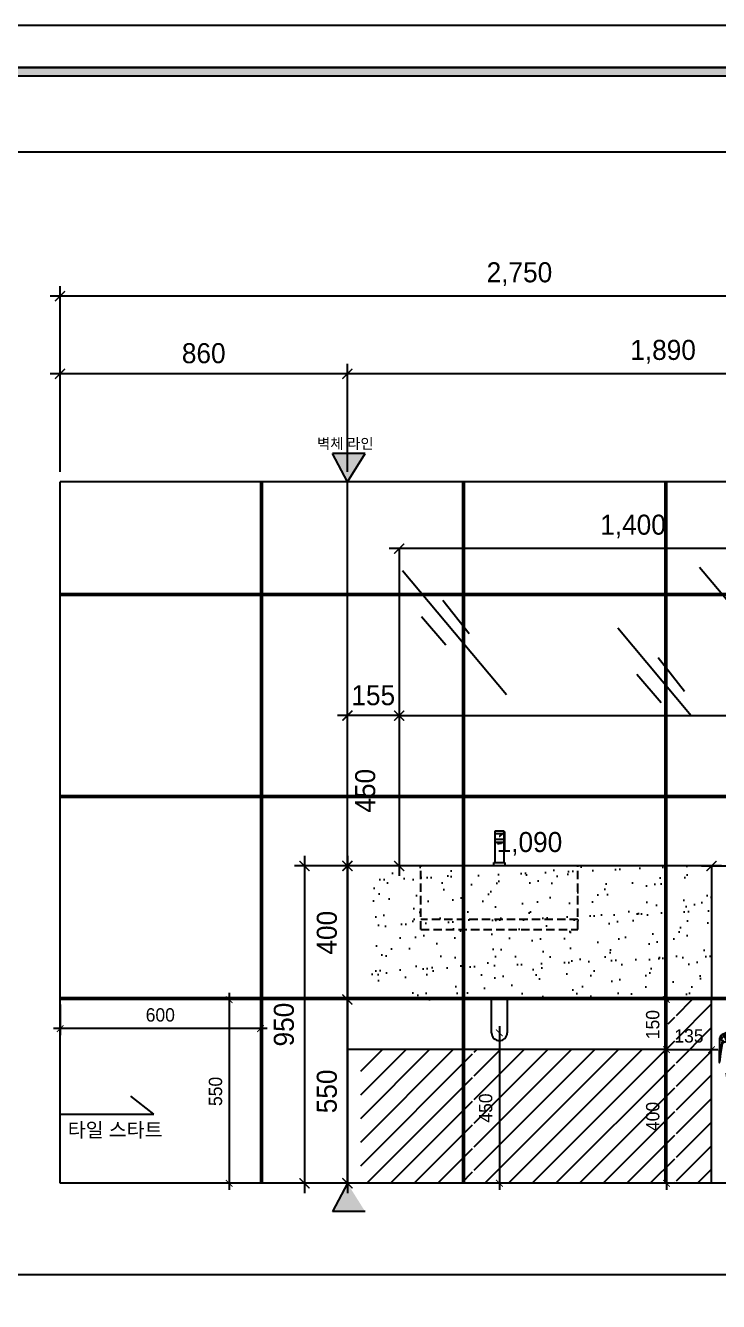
# Model space of a CAD drawing. Header units: millimetres. Extents: x 217202 to 745838, y -6815 to 171372.
# Drawn here: x 318213 to 320288, y 9829 to 13648 of the extents above; entities that cross this region are included whole.
import ezdxf
from ezdxf.enums import TextEntityAlignment as Align

# ---------------------------------------------------------------- set-up
doc = ezdxf.new("R2010")
doc.units = ezdxf.units.MM
doc.header["$PDMODE"] = 3
doc.linetypes.add('DASHED', pattern=[0.75, 0.5, -0.25])
doc.layers.get('DEFPOINTS').update_dxf_attribs({"color": 248})
for name, color, linetype in [('03-WAL NEW', 3, 'Continuous'), ('06-FUR', 6, 'Continuous'), ('C-WALL1', 2, 'Continuous'), ('CO-BATH', 6, 'Continuous'), ('FORM(YOURNAME)-1', 1, 'Continuous'), ('FORM(YOURNAME)-11', 1, 'Continuous'), ('TOILET-1', 6, 'Continuous')]:
    doc.layers.add(name, color=color, linetype=linetype)
doc.styles.add('HY 울릉도 L', font='')
doc.styles.add('YOURNAME', font='HY울릉도M.TTF')
doc.styles.add('코레일둥고', font='Korail_Round_Gothic_Medium.ttf')
doc.styles.get('HY 울릉도 L').set_extended_font_data('HY울릉도L')
doc.dimstyles.new('30', dxfattribs={"dimscale": 30, "dimtxt": 2, "dimasz": 1, "dimexe": 1, "dimexo": 1, "dimgap": 1, "dimtad": 1, "dimdec": 0, "dimrnd": 0.05, "dimdsep": 46, "dimlunit": 6, "dimtxsty": 'HY 울릉도 L', "dimblk": 'ARCHTICK', "dimcen": 2.5, "dimdle": 1, "dimclrd": 133, "dimclre": 133, "dimclrt": 30, "dimadec": 0, "dimazin": 0, "dimtfac": 1, "dimtdec": 0, "dimtix": 1, "dimtmove": 2, "dimatfit": 3, "dimldrblk": 'ARCHTICK', "dimfxl": 1, "dimlwd": -1, "dimlwe": -1, "dimarcsym": 0})

# ---------------------------------------------------------------- blocks, each defined once
blk = doc.blocks.new('FORM-ELEVATION')
at = {"layer": 'FORM(YOURNAME)-11'}
h = blk.add_hatch(color=256, dxfattribs=at)
h.dxf.hatch_style = 1
h.paths.add_polyline_path([(-10309, 35708), (71691, 35708), (71691, 35508), (-10309, 35508)])
h.paths.add_polyline_path([(-10309, -21492), (71691, -21492), (71691, -21692), (-10309, -21692)])
at = {"layer": 'DEFPOINTS', "color": 158}
for points in [[(-10309, -21692), (71691, -21692), (71691, 35708), (-10309, 35708)], [(-8309, 33708), (61071, 33708), (61071, -19692), (-8309, -19692)]]:
    blk.add_lwpolyline(points, close=True, dxfattribs=at)
at = {"layer": 'FORM(YOURNAME)-11', "color": 250}
blk.add_lwpolyline([(-11309, -22692), (72691, -22692), (72691, 36708), (-11309, 36708)], close=True, dxfattribs=at)
at = {"layer": 'FORM(YOURNAME)-11'}
blk.add_lwpolyline([(-10309, 35708), (71691, 35708), (71691, 35508), (-10309, 35508)], close=True, dxfattribs=at)
at = {"layer": 'FORM(YOURNAME)-11', "color": 3, "style": 'YOURNAME'}
for tag, height, p in [('1', 450, (71041, -1219)), ('2', 450, (71041, -1863)), ('3', 450, (71041, -3150)), ('4', 450, (71041, -5081)), ('5', 515, (71041, -7398)), ('6', 515, (71041, -9650)), ('7', 515, (71041, -11903)), ('8', 515, (71041, -14155)), ('9', 515, (71041, -16408)), ('10', 515, (66791, -18596)), ('11', 515, (71041, -18660)), ('12', 515, (66791, -20848)), ('13', 515, (71041, -20848))]:
    blk.add_attdef(tag, text='', height=height, dxfattribs=at).set_placement(p, align=Align.MIDDLE_RIGHT)
blk = doc.blocks.new('_ArchTick')
at = {"color": 0, "linetype": 'ByBlock', "const_width": 0.15}
blk.add_lwpolyline([(-0.5, -0.5), (0.5, 0.5)], dxfattribs=at)
blk = doc.blocks.new('*D1136')
at = {"layer": '06-FUR', "color": 133, "transparency": 16777216}
for p, q in [((319206.7, 12605.6), (318286.7, 12605.6)), ((318316.7, 12312.4), (318316.7, 12635.6)), ((319176.7, 12312.4), (319176.7, 12635.6))]:
    blk.add_line(p, q, dxfattribs=at)
at = {"layer": 'DEFPOINTS', "color": 0, "transparency": 16777216}
for p in [(318316.7, 12605.6), (318316.7, 12282.4), (319176.7, 12282.4)]:
    blk.add_point(p, dxfattribs=at)
at = {"layer": '06-FUR', "color": 133, "transparency": 16777216, "xscale": 30, "yscale": 30, "zscale": 30, "rotation": 180}
blk.add_blockref('_ArchTick', (318316.7, 12605.6), dxfattribs=at)
at = {"layer": '06-FUR', "color": 133, "transparency": 16777216, "xscale": 30, "yscale": 30, "zscale": 30}
blk.add_blockref('_ArchTick', (319176.7, 12605.6), dxfattribs=at)
at = {"layer": '06-FUR', "color": 30, "transparency": 16777216, "insert": (318746.7, 12666.9), "char_height": 60, "attachment_point": 5, "style": 'HY 울릉도 L'}
blk.add_mtext('860', dxfattribs=at)
blk = doc.blocks.new('*D1137')
at = {"layer": '06-FUR', "color": 133, "transparency": 16777216}
for p, q in [((321096.7, 12605.6), (319146.7, 12605.6)), ((319176.7, 12312.4), (319176.7, 12635.6)), ((321066.7, 12312.4), (321066.7, 12635.6))]:
    blk.add_line(p, q, dxfattribs=at)
at = {"layer": 'DEFPOINTS', "color": 0, "transparency": 16777216}
for p in [(319176.7, 12605.6), (319176.7, 12282.4), (321066.7, 12282.4)]:
    blk.add_point(p, dxfattribs=at)
at = {"layer": '06-FUR', "color": 133, "transparency": 16777216, "xscale": 30, "yscale": 30, "zscale": 30, "rotation": 180}
blk.add_blockref('_ArchTick', (319176.7, 12605.6), dxfattribs=at)
at = {"layer": '06-FUR', "color": 133, "transparency": 16777216, "xscale": 30, "yscale": 30, "zscale": 30}
blk.add_blockref('_ArchTick', (321066.7, 12605.6), dxfattribs=at)
at = {"layer": '06-FUR', "color": 30, "transparency": 16777216, "insert": (320121.7, 12671.6), "char_height": 60, "attachment_point": 5, "style": 'HY 울릉도 L'}
blk.add_mtext('1,890', dxfattribs=at)
blk = doc.blocks.new('*D1138')
at = {"layer": '06-FUR', "color": 133, "transparency": 16777216}
for p, q in [((321096.7, 12838), (318286.7, 12838)), ((318316.7, 12312.4), (318316.7, 12868)), ((321066.7, 12312.4), (321066.7, 12868))]:
    blk.add_line(p, q, dxfattribs=at)
at = {"layer": 'DEFPOINTS', "color": 0, "transparency": 16777216}
for p in [(318316.7, 12838), (318316.7, 12282.4), (321066.7, 12282.4)]:
    blk.add_point(p, dxfattribs=at)
at = {"layer": '06-FUR', "color": 133, "transparency": 16777216, "xscale": 30, "yscale": 30, "zscale": 30, "rotation": 180}
blk.add_blockref('_ArchTick', (318316.7, 12838), dxfattribs=at)
at = {"layer": '06-FUR', "color": 133, "transparency": 16777216, "xscale": 30, "yscale": 30, "zscale": 30}
blk.add_blockref('_ArchTick', (321066.7, 12838), dxfattribs=at)
at = {"layer": '06-FUR', "color": 30, "transparency": 16777216, "insert": (319691.7, 12903.9), "char_height": 60, "attachment_point": 5, "style": 'HY 울릉도 L'}
blk.add_mtext('2,750', dxfattribs=at)
blk = doc.blocks.new('*D1139')
at = {"layer": '06-FUR', "color": 133, "transparency": 16777216}
for p, q in [((319176.7, 11162.4), (319176.7, 10702.4)), ((319206.7, 11132.4), (319206.7, 11132.4)), ((319206.7, 10732.4), (319206.7, 10732.4))]:
    blk.add_line(p, q, dxfattribs=at)
at = {"layer": 'DEFPOINTS', "color": 0, "transparency": 16777216}
for p in [(319176.7, 11132.4), (319176.7, 10732.4), (319176.7, 10732.4)]:
    blk.add_point(p, dxfattribs=at)
at = {"layer": '06-FUR', "color": 133, "transparency": 16777216, "xscale": 30, "yscale": 30, "zscale": 30}
for p, rotation in [((319176.7, 11132.4), 90), ((319176.7, 10732.4), 270)]:
    blk.add_blockref('_ArchTick', p, dxfattribs=dict(at, rotation=rotation))
at = {"layer": '06-FUR', "color": 30, "transparency": 16777216, "insert": (319115.5, 10932.4), "char_height": 60, "attachment_point": 5, "rotation": 90, "style": 'HY 울릉도 L'}
blk.add_mtext('400', dxfattribs=at)
blk = doc.blocks.new('*D1112')
at = {"layer": '06-FUR', "color": 133, "transparency": 16777216}
blk.add_line((320296.7, 11132.4), (319146.7, 11132.4), dxfattribs=at)
at = {"layer": 'DEFPOINTS', "color": 0, "transparency": 16777216}
for p in [(319176.7, 11132.4), (319176.7, 11132.4), (320266.7, 11132.4)]:
    blk.add_point(p, dxfattribs=at)
at = {"layer": '06-FUR', "color": 133, "transparency": 16777216, "xscale": 30, "yscale": 30, "zscale": 30, "rotation": 180}
blk.add_blockref('_ArchTick', (319176.7, 11132.4), dxfattribs=at)
at = {"layer": '06-FUR', "color": 133, "transparency": 16777216, "xscale": 30, "yscale": 30, "zscale": 30}
blk.add_blockref('_ArchTick', (320266.7, 11132.4), dxfattribs=at)
at = {"layer": '06-FUR', "color": 30, "transparency": 16777216, "insert": (319721.7, 11198.4), "char_height": 60, "attachment_point": 5, "style": 'HY 울릉도 L'}
blk.add_mtext('1,090', dxfattribs=at)
blk = doc.blocks.new('*D1113')
at = {"layer": '06-FUR', "color": 133, "transparency": 16777216}
for p, q in [((319048.2, 11162.4), (319048.2, 10152.4)), ((319146.7, 11132.4), (319018.2, 11132.4)), ((319169.2, 10182.4), (319018.2, 10182.4))]:
    blk.add_line(p, q, dxfattribs=at)
at = {"layer": 'DEFPOINTS', "color": 0, "transparency": 16777216}
for p in [(319176.7, 11132.4), (319048.2, 10182.4), (319199.2, 10182.4)]:
    blk.add_point(p, dxfattribs=at)
at = {"layer": '06-FUR', "color": 133, "transparency": 16777216, "xscale": 30, "yscale": 30, "zscale": 30}
for p, rotation in [((319048.2, 11132.4), 90), ((319048.2, 10182.4), 270)]:
    blk.add_blockref('_ArchTick', p, dxfattribs=dict(at, rotation=rotation))
at = {"layer": '06-FUR', "color": 30, "transparency": 16777216, "insert": (318986.9, 10657.4), "char_height": 60, "attachment_point": 5, "rotation": 90, "style": 'HY 울릉도 L'}
blk.add_mtext('950', dxfattribs=at)
blk = doc.blocks.new('*D1141')
at = {"layer": '06-FUR', "color": 133, "transparency": 16777216}
for p, q in [((319176.7, 10762.4), (319176.7, 10152.4)), ((319206.7, 10732.4), (319206.7, 10732.4)), ((319206.7, 10182.4), (319206.7, 10182.4))]:
    blk.add_line(p, q, dxfattribs=at)
at = {"layer": 'DEFPOINTS', "color": 0, "transparency": 16777216}
for p in [(319176.7, 10732.4), (319176.7, 10182.4), (319176.7, 10182.4)]:
    blk.add_point(p, dxfattribs=at)
at = {"layer": '06-FUR', "color": 133, "transparency": 16777216, "xscale": 30, "yscale": 30, "zscale": 30}
for p, rotation in [((319176.7, 10732.4), 90), ((319176.7, 10182.4), 270)]:
    blk.add_blockref('_ArchTick', p, dxfattribs=dict(at, rotation=rotation))
at = {"layer": '06-FUR', "color": 30, "transparency": 16777216, "insert": (319115.4, 10457.4), "char_height": 60, "attachment_point": 5, "rotation": 90, "style": 'HY 울릉도 L'}
blk.add_mtext('550', dxfattribs=at)
blk = doc.blocks.new('*D1142')
at = {"layer": '06-FUR', "color": 133, "transparency": 16777216}
for p, q in [((319331.7, 11612.4), (319331.7, 11102.4)), ((319361.7, 11582.4), (319361.7, 11582.4)), ((319331.7, 11132.4), (319301.7, 11132.4))]:
    blk.add_line(p, q, dxfattribs=at)
at = {"layer": 'DEFPOINTS', "color": 0, "transparency": 16777216}
for p in [(319331.7, 11582.4), (319331.7, 11132.4), (319361.7, 11132.4)]:
    blk.add_point(p, dxfattribs=at)
at = {"layer": '06-FUR', "color": 133, "transparency": 16777216, "xscale": 30, "yscale": 30, "zscale": 30}
for p, rotation in [((319331.7, 11582.4), 90), ((319331.7, 11132.4), 270)]:
    blk.add_blockref('_ArchTick', p, dxfattribs=dict(at, rotation=rotation))
at = {"layer": '06-FUR', "color": 30, "transparency": 16777216, "insert": (319230.4, 11357.4), "char_height": 60, "attachment_point": 5, "rotation": 90, "style": 'HY 울릉도 L'}
blk.add_mtext('450', dxfattribs=at)
blk = doc.blocks.new('*D1115')
at = {"layer": '06-FUR', "color": 133, "transparency": 16777216}
for p, q in [((319176.7, 11582.4), (319146.7, 11582.4)), ((319331.7, 11582.4), (319176.7, 11582.4)), ((319331.7, 11582.4), (319361.7, 11582.4))]:
    blk.add_line(p, q, dxfattribs=at)
at = {"layer": 'DEFPOINTS', "color": 0, "transparency": 16777216}
for p in [(319176.7, 11582.4), (319176.7, 11582.4), (319331.7, 11582.4)]:
    blk.add_point(p, dxfattribs=at)
at = {"layer": '06-FUR', "color": 133, "transparency": 16777216, "xscale": 30, "yscale": 30, "zscale": 30}
blk.add_blockref('_ArchTick', (319176.7, 11582.4), dxfattribs=at)
at = {"layer": '06-FUR', "color": 133, "transparency": 16777216, "xscale": 30, "yscale": 30, "zscale": 30, "rotation": 180}
blk.add_blockref('_ArchTick', (319331.7, 11582.4), dxfattribs=at)
at = {"layer": '06-FUR', "color": 30, "transparency": 16777216, "insert": (319254.2, 11643.1), "char_height": 60, "attachment_point": 5, "style": 'HY 울릉도 L'}
blk.add_mtext('155', dxfattribs=at)
blk = doc.blocks.new('*D1118')
at = {"layer": 'DEFPOINTS', "color": 0, "transparency": 16777216}
for p in [(318822.8, 10732.4), (318822.8, 10182.4), (318822.8, 10182.4)]:
    blk.add_point(p, dxfattribs=at)
at = {"layer": 'TOILET-1', "color": 133, "transparency": 16777216}
blk.add_line((318822.8, 10752.4), (318822.8, 10162.4), dxfattribs=at)
at = {"layer": 'TOILET-1', "color": 30, "true_color": 0xeb7024, "transparency": 16777216}
for p, q in [((318842.8, 10732.4), (318842.8, 10732.4)), ((318842.8, 10182.4), (318842.8, 10182.4))]:
    blk.add_line(p, q, dxfattribs=at)
at = {"layer": 'TOILET-1', "color": 133, "transparency": 16777216, "xscale": 20, "yscale": 20, "zscale": 20}
for p, rotation in [((318822.8, 10732.4), 90), ((318822.8, 10182.4), 270)]:
    blk.add_blockref('_ArchTick', p, dxfattribs=dict(at, rotation=rotation))
at = {"layer": 'TOILET-1', "color": 30, "true_color": 0xeb7024, "transparency": 16777216, "insert": (318782, 10457.4), "char_height": 40, "attachment_point": 5, "rotation": 90, "style": 'HY 울릉도 L'}
blk.add_mtext('550', dxfattribs=at)
blk = doc.blocks.new('*D1144')
at = {"layer": '06-FUR', "color": 30, "true_color": 0xeb7024, "transparency": 16777216}
for p, q in [((318316.7, 10717.4), (318316.7, 10625.3)), ((318916.7, 10704.5), (318916.7, 10625.3))]:
    blk.add_line(p, q, dxfattribs=at)
at = {"layer": '06-FUR', "color": 133, "transparency": 16777216}
blk.add_line((318936.7, 10645.3), (318296.7, 10645.3), dxfattribs=at)
at = {"layer": 'DEFPOINTS', "color": 0, "transparency": 16777216}
for p in [(318316.7, 10737.4), (318916.7, 10724.5), (318316.7, 10645.3)]:
    blk.add_point(p, dxfattribs=at)
at = {"layer": '06-FUR', "color": 133, "transparency": 16777216, "xscale": 20, "yscale": 20, "zscale": 20, "rotation": 180}
blk.add_blockref('_ArchTick', (318316.7, 10645.3), dxfattribs=at)
at = {"layer": '06-FUR', "color": 133, "transparency": 16777216, "xscale": 20, "yscale": 20, "zscale": 20}
blk.add_blockref('_ArchTick', (318916.7, 10645.3), dxfattribs=at)
at = {"layer": '06-FUR', "color": 30, "true_color": 0xeb7024, "transparency": 16777216, "insert": (318616.7, 10686.2), "char_height": 40, "attachment_point": 5, "style": 'HY 울릉도 L'}
blk.add_mtext('600', dxfattribs=at)
blk = doc.blocks.new('A-010')
at = {"layer": 'CO-BATH'}
for p, q in [((-239.6, 182.8), (-240.4, 179.9)), ((-213.1, 172), (-240.4, 179.9)), ((-212.2, 174.9), (-239.6, 182.8)), ((-212, 175.9), (-239.3, 183.7)), ((-238.8, 182.5), (-238.5, 183.5)), ((-210.6, 180.7), (-237.9, 188.5)), ((-213.1, 175.1), (-212.8, 176.1)), ((-212.2, 174.9), (-213.1, 172)), ((-109.3, 121.4), (-213.1, 172)), ((-128.7, 190.7), (-28.5, 126.7)), ((8.6, 130.6), (-127.4, 194)), ((-260.6, 138.9), (-260.3, 143.4)), ((-226.4, 128.7), (-260.6, 138.9)), ((-224.6, 133.1), (-260.3, 143.4)), ((-224.6, 133.1), (-226.4, 128.7)), ((-126.8, 85.4), (-224.6, 133.1)), ((-124.2, 86.4), (-108.4, 118.7)), ((-123.3, 85.9), (-107.5, 118.3)), ((-38.2, 42.2), (-122.3, 83.2)), ((-33.3, 84.3), (-104.8, 119.2)), ((-25.4, 92.1), (-25.6, 87.7)), ((-25.2, 98.7), (-25, 105)), ((22.4, 95), (-22.4, 95)), ((-18.8, 96.8), (-20.5, 96.2)), ((-8.4, 97.4), (-15.4, 97.4)), ((-4.9, 96.8), (-3.3, 96.2)), ((0.2, 95.6), (21.1, 95.6)), ((25.2, 98.7), (25, 105)), ((25.4, 92.1), (27.5, 26.7)), ((-27.8, 15.7), (-28.3, 0)), ((-28.3, 0), (28.3, 0)), ((-24.5, 23.6), (-24.8, 18.6)), ((-24.8, 18.6), (24.8, 18.6)), ((-24.5, 23.6), (24.5, 23.6)), ((24.5, 23.6), (24.8, 18.6)), ((28.3, 0), (27.8, 15.7))]:
    blk.add_line(p, q, dxfattribs=at)
at = {"layer": 'CO-BATH', "color": 251}
for p, q in [((-215.6, 164.4), (-220.3, 145.6)), ((-112.8, 114.2), (-215.6, 164.4)), ((-110.6, 118.7), (-214.4, 169.3)), ((-109.7, 120.5), (-213.5, 171.1)), ((-21.4, 128), (-128.4, 191.4)), ((-126.4, 86.3), (-224.2, 134)), ((-125.5, 88.1), (-223.3, 135.8)), ((-123.3, 92.6), (-221.1, 140.3)), ((-116.3, 107), (-217.6, 156.4)), ((-123.4, 85.4), (-124.5, 85.9)), ((-37.8, 43.1), (-121.9, 84.1)), ((-36.9, 44.9), (-121, 85.9)), ((-34.7, 49.4), (-118.8, 90.4)), ((-40.3, 70), (-111.8, 104.8)), ((-36.8, 77.1), (-108.3, 112)), ((-107.1, 118.8), (-108.2, 119.3)), ((-34.6, 81.6), (-106.1, 116.5)), ((-33.8, 83.4), (-105.2, 118.3)), ((-27.4, 85), (-34.7, 85)), ((-34.7, 85), (-27.4, 85)), ((9.1, 93.5), (9.1, 23.6)), ((21.1, 91.5), (21.6, 26.6)), ((22.2, 98.9), (22, 104.9)), ((23.9, 90.6), (25.2, 26.4)), ((24.2, 98.7), (24, 105)), ((-28.7, 78.3), (-30.5, 42.9)), ((-25.8, 15), (-26.3, 0)), ((-24.3, 23.6), (-24.3, 18.6)), ((-23.8, 23.6), (-23.8, 18.6)), ((-22.8, 23.6), (-22.8, 18.6)), ((-20.8, 23.6), (-20.8, 18.6)), ((-17.7, 14.4), (-18.2, 0)), ((-17.8, 23.6), (-17.8, 18.6)), ((-13.8, 23.6), (-13.8, 18.6)), ((-8.8, 23.6), (-8.8, 18.6)), ((0.8, 23.6), (0.8, 18.6)), ((8.8, 23.6), (8.8, 18.6)), ((9.2, 18.6), (9.1, 0)), ((13.8, 23.6), (13.8, 18.6)), ((17.8, 23.6), (17.8, 18.6)), ((20.8, 23.6), (20.8, 18.6)), ((21.3, 14.1), (21.7, 0)), ((22.8, 23.6), (22.8, 18.6)), ((23.8, 23.6), (23.8, 18.6)), ((24.3, 23.6), (24.3, 18.6)), ((25.6, 15.1), (26.1, 0))]:
    blk.add_line(p, q, dxfattribs=at)
at = {"layer": 'CO-BATH'}
for centre, radius, start, end in [((-230.5, 153), 31.3, 159.88196, 197.71284), ((-236.3, 155.2), 25, 99.37982, 160.15404), ((-234.3, 184.9), 5.12, 134.64434, 193.13831), ((-215.6, 179.5), 5.12, 314.64434, 13.13831), ((-128.1, 192.4), 1.75, 65, 250.3264), ((-125.9, 87.2), 2, 244, 334), ((-121.5, 85), 2, 154, 244), ((-110.2, 119.6), 2, 334, 64), ((-105.7, 117.4), 2, 64, 154), ((-30.9, 89.3), 5.55, 243.72218, 343.02025), ((-35.4, 116), 12.7, 2.69349, 57.41153), ((-22.4, 92), 3, 90, 178.18311), ((-22.2, 98.6), 3, 178.18311, 258.38321), ((0, 105), 25, 154.38376, 180), ((-22.1, 116.3), 0.686, 154.93574, 299.76069), ((-23.9, 105.6), 10, 276.35514, 290.13188), ((-15.4, 87.4), 10, 90, 110.13188), ((-8.4, 87.4), 10, 69.86812, 90), ((0.2, 105.6), 10, 249.86812, 270), ((7.5, 128.3), 2.57, 352.31561, 63.76258), ((0, 105), 25, 0, 66.4195), ((22.2, 98.6), 3, 270, 1.81689), ((22.4, 92), 3, 1.81689, 90), ((-46.5, 25.1), 19, 3.99488, 64), ((-24.8, 15.6), 3, 90, 178.18311), ((-24.4, 26.8), 3.21, 182.62947, 268.43842), ((24.5, 26.6), 3, 270, 1.81689), ((24.8, 15.6), 3, 1.81689, 90)]:
    blk.add_arc(centre, radius, start, end, dxfattribs=at)
at = {"layer": 'CO-BATH', "color": 251}
for centre, radius, start, end in [((-233.3, 153.5), 27.4, 158.85053, 202.5299), ((-236, 155), 24.4, 95.51636, 159.94311), ((-233.3, 153.5), 25.5, 158.82659, 206.18495), ((-233.8, 153.5), 25, 93.32957, 158.29837), ((-207.2, 144.5), 40.4, 125.91753, 186.80027), ((-127.6, 192.7), 1.47, 102.36231, 239.31989), ((28.3, 103), 51, 165.13795, 188.17913), ((-18.5, 110.2), 6.42, 70.39341, 119.76069), ((-28.4, 117.1), 12.9, 355.51828, 57.31643), ((-15.4, 118.8), 2.8, 250.39341, 330.69881), ((5.6, 107), 21.4, 78.20975, 150.69881), ((-17.2, 101.2), 26.8, 347.96097, 64), ((0, 105), 22, 0, 95.62482), ((0, 105), 24, 0, 76.77029), ((2.5, 93.4), 6.61, 0.89175, 14.71022), ((16, 91.5), 5.1, 0.17587, 43.85297), ((17.1, 100.1), 5.19, 306.24312, 347.50486), ((20.7, 99.2), 3.58, 277.51433, 352.25514), ((19.3, 91.1), 4.63, 354.15226, 58.18926), ((-19.4, 14.3), 6.43, 138.3034, 173.58963), ((-7, 14.2), 10.7, 155.55402, 178.83936), ((17, 26.6), 4.63, 319.84508, 0.41225), ((12.3, 14.7), 9.03, 356.17075, 25.83342), ((22.3, 26.4), 2.82, 278.46881, 1.09158), ((22, 15.2), 3.62, 359.21751, 71.52516)]:
    blk.add_arc(centre, radius, start, end, dxfattribs=at)
blk = doc.blocks.new('*D1146')
at = {"layer": '06-FUR', "color": 133, "transparency": 16777216}
for p, q in [((320131.7, 10602.4), (320131.7, 10162.4)), ((320151.7, 10582.4), (320151.7, 10582.4)), ((320116.7, 10182.4), (320111.7, 10182.4))]:
    blk.add_line(p, q, dxfattribs=at)
at = {"layer": 'DEFPOINTS', "color": 0, "transparency": 16777216}
for p in [(320131.7, 10582.4), (320131.7, 10182.4), (320136.7, 10182.4)]:
    blk.add_point(p, dxfattribs=at)
at = {"layer": '06-FUR', "color": 133, "transparency": 16777216, "xscale": 20, "yscale": 20, "zscale": 20}
for p, rotation in [((320131.7, 10582.4), 90), ((320131.7, 10182.4), 270)]:
    blk.add_blockref('_ArchTick', p, dxfattribs=dict(at, rotation=rotation))
at = {"layer": '06-FUR', "color": 30, "transparency": 16777216, "insert": (320090.9, 10382.4), "char_height": 40, "attachment_point": 5, "rotation": 90, "style": 'HY 울릉도 L'}
blk.add_mtext('400', dxfattribs=at)
blk = doc.blocks.new('*D1119')
at = {"layer": '06-FUR', "color": 133, "transparency": 16777216}
for p, q in [((320131.7, 10562.4), (320131.7, 10752.4)), ((320151.7, 10732.4), (320151.7, 10732.4)), ((320151.7, 10582.4), (320151.7, 10582.4))]:
    blk.add_line(p, q, dxfattribs=at)
at = {"layer": 'DEFPOINTS', "color": 0, "transparency": 16777216}
for p in [(320131.7, 10732.4), (320131.7, 10732.4), (320131.7, 10582.4)]:
    blk.add_point(p, dxfattribs=at)
at = {"layer": '06-FUR', "color": 133, "transparency": 16777216, "xscale": 20, "yscale": 20, "zscale": 20}
for p, rotation in [((320131.7, 10732.4), 90), ((320131.7, 10582.4), 270)]:
    blk.add_blockref('_ArchTick', p, dxfattribs=dict(at, rotation=rotation))
at = {"layer": '06-FUR', "color": 30, "transparency": 16777216, "insert": (320090.8, 10657.4), "char_height": 40, "attachment_point": 5, "rotation": 90, "style": 'HY 울릉도 L'}
blk.add_mtext('150', dxfattribs=at)
blk = doc.blocks.new('*D1147')
at = {"layer": '06-FUR', "color": 133, "transparency": 16777216}
for p, q in [((320131.7, 10582.4), (320111.7, 10582.4)), ((320131.7, 10582.4), (320266.7, 10582.4)), ((320266.7, 10582.4), (320286.7, 10582.4))]:
    blk.add_line(p, q, dxfattribs=at)
at = {"layer": 'DEFPOINTS', "color": 0, "transparency": 16777216}
for p in [(320131.7, 10582.4), (320266.7, 10582.4), (320266.7, 10582.4)]:
    blk.add_point(p, dxfattribs=at)
at = {"layer": '06-FUR', "color": 133, "transparency": 16777216, "xscale": 20, "yscale": 20, "zscale": 20}
blk.add_blockref('_ArchTick', (320131.7, 10582.4), dxfattribs=at)
at = {"layer": '06-FUR', "color": 133, "transparency": 16777216, "xscale": 20, "yscale": 20, "zscale": 20, "rotation": 180}
blk.add_blockref('_ArchTick', (320266.7, 10582.4), dxfattribs=at)
at = {"layer": '06-FUR', "color": 30, "transparency": 16777216, "insert": (320199.2, 10623.3), "char_height": 40, "attachment_point": 5, "style": 'HY 울릉도 L'}
blk.add_mtext('135', dxfattribs=at)
blk = doc.blocks.new('*D1155')
at = {"layer": '06-FUR', "color": 133, "transparency": 16777216}
for p, q in [((319631.7, 10652.8), (319631.7, 10162.4)), ((319651.7, 10632.8), (319651.7, 10632.8)), ((319651.7, 10182.4), (319651.7, 10182.4))]:
    blk.add_line(p, q, dxfattribs=at)
at = {"layer": 'DEFPOINTS', "color": 0, "transparency": 16777216}
for p in [(319631.7, 10632.8), (319631.7, 10182.4), (319631.7, 10182.4)]:
    blk.add_point(p, dxfattribs=at)
at = {"layer": '06-FUR', "color": 133, "transparency": 16777216, "xscale": 20, "yscale": 20, "zscale": 20}
for p, rotation in [((319631.7, 10632.8), 90), ((319631.7, 10182.4), 270)]:
    blk.add_blockref('_ArchTick', p, dxfattribs=dict(at, rotation=rotation))
at = {"layer": '06-FUR', "color": 30, "transparency": 16777216, "insert": (319590.8, 10407.6), "char_height": 40, "attachment_point": 5, "rotation": 90, "style": 'HY 울릉도 L'}
blk.add_mtext('450', dxfattribs=at)
blk = doc.blocks.new('*D1158')
at = {"layer": '06-FUR', "color": 133, "transparency": 16777216}
blk.add_line((320761.7, 12082.4), (319301.7, 12082.4), dxfattribs=at)
at = {"layer": 'DEFPOINTS', "color": 0, "transparency": 16777216}
for p in [(319331.7, 12082.4), (319331.7, 12082.4), (320731.7, 12082.4)]:
    blk.add_point(p, dxfattribs=at)
at = {"layer": '06-FUR', "color": 133, "transparency": 16777216, "xscale": 30, "yscale": 30, "zscale": 30, "rotation": 180}
blk.add_blockref('_ArchTick', (319331.7, 12082.4), dxfattribs=at)
at = {"layer": '06-FUR', "color": 133, "transparency": 16777216, "xscale": 30, "yscale": 30, "zscale": 30}
blk.add_blockref('_ArchTick', (320731.7, 12082.4), dxfattribs=at)
at = {"layer": '06-FUR', "color": 30, "transparency": 16777216, "insert": (320031.7, 12148.4), "char_height": 60, "attachment_point": 5, "style": 'HY 울릉도 L'}
blk.add_mtext('1,400', dxfattribs=at)
blk = doc.blocks.new('*D1161')
at = {"layer": '06-FUR', "color": 133, "transparency": 16777216}
for p, q in [((320916.7, 11140.3), (320916.7, 11162.4)), ((320236.7, 11132.4), (320946.7, 11132.4))]:
    blk.add_line(p, q, dxfattribs=at)
at = {"layer": 'DEFPOINTS', "color": 0, "transparency": 16777216}
for p in [(320266.7, 11132.4), (320916.7, 11132.4), (320916.7, 11110.3)]:
    blk.add_point(p, dxfattribs=at)
at = {"layer": '06-FUR', "color": 133, "transparency": 16777216, "xscale": 30, "yscale": 30, "zscale": 30, "rotation": 180}
blk.add_blockref('_ArchTick', (320266.7, 11132.4), dxfattribs=at)
at = {"layer": '06-FUR', "color": 133, "transparency": 16777216, "xscale": 30, "yscale": 30, "zscale": 30}
blk.add_blockref('_ArchTick', (320916.7, 11132.4), dxfattribs=at)
at = {"layer": '06-FUR', "color": 30, "transparency": 16777216, "insert": (320591.7, 11193.7), "char_height": 60, "attachment_point": 5, "style": 'HY 울릉도 L'}
blk.add_mtext('650', dxfattribs=at)

msp = doc.modelspace()

# ---------------------------------------------------------------- hatches: boundary and pattern name
at = {"layer": '03-WAL NEW'}
h = msp.add_hatch(dxfattribs=at)
h.set_pattern_fill('AR-SAND', color=8, scale=2, angle=45)
h.set_pattern_definition([(82.5, (-23943.39, -13383.73), (-71.47627, 66.950698), [0, -77.216, 0, -86.36, 0, -82.55]), (52.5, (-23943.39, -13383.73), (-37.802186, 164.94657), [0, -41.656, 0, -69.596, 0, -26.67]), (12.5, (-23987.57, -13427.92), (111.659965, 112.066462), [0, -25.4, 0, -91.44, 0, -119.38]), (2.5, (-23987.57, -13427.92), (76.45622, 139.510156), [0, -12.7, 0, -59.944, 0, -68.58])])
h.paths.add_polyline_path([(320156.7, 11132.4), (319866.7, 11132.4), (319866.7, 10942.4), (319556.7, 10942.4), (319556.7, 10732.4), (320156.7, 10732.4)])
h.paths.add_polyline_path([(320266.7, 11132.4), (320246.7, 11132.4), (320161.7, 11132.4), (320161.7, 10732.4), (320266.7, 10732.4)])
h.paths.add_polyline_path([(319551.7, 10942.4), (319396.7, 10942.4), (319396.7, 11132.4), (319246.7, 11132.4), (319246.7, 10802.4), (319246.7, 10732.4), (319551.7, 10732.4)])
h.paths.add_polyline_path([(319866.7, 11132.4), (319556.7, 11132.4), (319556.7, 10972.4), (319866.7, 10972.4)], flags=17)
h.paths.add_polyline_path([(319551.7, 11132.4), (319396.7, 11132.4), (319396.7, 10972.4), (319551.7, 10972.4)], flags=17)
h.paths.add_polyline_path([(319551.7, 10972.4), (319396.7, 10972.4), (319396.7, 10942.4), (319551.7, 10942.4)], flags=17)
h.paths.add_polyline_path([(319866.7, 10972.4), (319556.7, 10972.4), (319556.7, 10942.4), (319866.7, 10942.4)], flags=17)
h = msp.add_hatch(dxfattribs=at)
h.set_pattern_fill('_USER', color=8, scale=50, angle=45, pattern_type=0)
h.set_pattern_definition([(45, (-23943.39, -13383.734), (-35.355339, 35.355339), [])])
h.paths.add_polyline_path([(320156.7, 10732.4), (320136.7, 10732.4), (320136.7, 10582.4), (319556.7, 10582.4), (319556.7, 10182.4), (320156.7, 10182.4)])
h.paths.add_polyline_path([(320266.7, 10582.4), (320266.7, 10732.4), (320161.7, 10732.4), (320161.7, 10182.4), (320266.7, 10182.4)])
h.paths.add_polyline_path([(319551.7, 10582.4), (319216.7, 10582.4), (319216.7, 10182.4), (319551.7, 10182.4)])
h.paths.add_polyline_path([(319628.3, 10316.2), (319628.3, 10499), (319515, 10499), (319515, 10316.2)], flags=9)
at = {"layer": 'C-WALL1'}
h = msp.add_hatch(color=256, dxfattribs=at)
h.dxf.hatch_style = 1
h.paths.add_polyline_path([(319176.7, 12282.4), (319229.7, 12366.8), (319131.8, 12366.8)])
h = msp.add_hatch(color=256, dxfattribs=at)
h.dxf.hatch_style = 1
h.paths.add_polyline_path([(319176.7, 10182.4), (319229.7, 10098.1), (319131.8, 10098.1)])

# ---------------------------------------------------------------- linework, layer by layer
for p, q in [((319176.7, 12282.4), (319131.8, 12366.8)), ((319229.7, 12366.8), (319131.8, 12366.8)), ((319176.7, 12282.4), (319229.7, 12366.8)), ((318316.7, 10182.4), (318316.7, 12282.4)), ((321066.7, 12282.4), (318316.7, 12282.4)), ((319176.7, 10182.4), (319176.7, 12282.4)), ((319176.7, 11132.4), (319176.7, 10802.4)), ((320246.7, 11132.4), (319176.7, 11132.4)), ((320246.7, 11132.4), (320266.7, 11132.4)), ((320266.7, 11132.4), (320266.7, 10732.4)), ((320266.7, 10732.4), (319176.7, 10732.4)), ((320131.7, 10732.4), (320131.7, 10582.4)), ((320266.7, 10732.4), (320136.7, 10732.4)), ((320266.7, 10582.4), (320266.7, 10732.4)), ((320136.7, 10582.4), (319176.7, 10582.4)), ((320266.7, 10182.4), (320266.7, 10582.4)), ((321066.7, 10182.4), (318316.7, 10182.4)), ((319176.7, 10182.4), (319131.8, 10098.1)), ((319229.7, 10098.1), (319131.8, 10098.1)), ((324119.8, 9908.4), (315383.4, 9908.4))]:
    msp.add_line(p, q, dxfattribs=at)
at = {"layer": 'C-WALL1', "linetype": 'DASHED', "ltscale": 50}
for p, q in [((319396.7, 10942.4), (319396.7, 11132.4)), ((319866.7, 10942.4), (319866.7, 11132.4)), ((319866.7, 10972.4), (319396.7, 10972.4)), ((319866.7, 10942.4), (319866.7, 10972.4)), ((319396.7, 10942.4), (319866.7, 10942.4))]:
    msp.add_line(p, q, dxfattribs=at)
at = {"layer": 'CO-BATH'}
for p, q in [((319618.5, 11236.1), (319618.5, 11142.4)), ((319645.6, 11236.1), (319618.5, 11236.1)), ((319645.6, 11142.4), (319645.6, 11236.1)), ((319645.6, 11236.1), (319645.6, 11228.7)), ((319645.6, 11228.7), (319618.5, 11228.7)), ((319645.6, 11211.2), (319618.5, 11211.2)), ((319618.5, 11211.2), (319618.5, 11203.5)), ((319618.5, 11203.5), (319645.6, 11203.5)), ((319625.8, 11203.5), (319625.8, 11199.7)), ((319625.8, 11199.7), (319631.2, 11199.7)), ((319631.2, 11203.5), (319638.3, 11203.5)), ((319638.3, 11199.7), (319631.2, 11199.7)), ((319638.3, 11203.5), (319638.3, 11199.7)), ((319645.6, 11203.5), (319645.6, 11211.2)), ((319614.9, 11132.4), (319614.9, 11142.4)), ((319614.9, 11142.4), (319648.5, 11142.4)), ((319648.5, 11132.4), (319614.9, 11132.4)), ((319618.5, 11142.4), (319645.6, 11142.4)), ((319648.5, 11142.4), (319648.5, 11132.4))]:
    msp.add_line(p, q, dxfattribs=at)
at = {"layer": 'CO-BATH', "color": 8}
for p, q in [((319608.3, 10632.8), (319608.3, 10732.4)), ((319655.1, 10732.4), (319655.1, 10632.8))]:
    msp.add_line(p, q, dxfattribs=at)
at = {"layer": 'CO-BATH'}
msp.add_lwpolyline([(319331.7, 12082.4), (319331.7, 11582.4), (320731.7, 11582.4), (320731.7, 12082.4)], close=True, dxfattribs=at)
at = {"layer": 'CO-BATH', "color": 8}
msp.add_arc((319631.7, 10632.8), 23.4, 180, 0, dxfattribs=at)
at = {"layer": 'TOILET-1', "color": 30, "true_color": 0xeb7024}
for p, q in [((318916.7, 12282.4), (318916.7, 10182.4)), ((318921.7, 12282.4), (318921.7, 10182.4)), ((319521.7, 12282.4), (319521.7, 10182.4)), ((319526.7, 12282.4), (319526.7, 10182.4)), ((320126.7, 12282.4), (320126.7, 10182.4)), ((320131.7, 12282.4), (320131.7, 10182.4)), ((321066.7, 11947.4), (318316.7, 11947.4)), ((321066.7, 11942.4), (318316.7, 11942.4)), ((321066.7, 11342.4), (318316.7, 11342.4)), ((321066.7, 11337.4), (318316.7, 11337.4)), ((321066.7, 10737.4), (318316.7, 10737.4)), ((321066.7, 10732.4), (318316.7, 10732.4)), ((318596.9, 10388.9), (318528.1, 10442.9)), ((318316.7, 10388.9), (318596.9, 10388.9))]:
    msp.add_line(p, q, dxfattribs=at)
at = {"layer": 'TOILET-1', "color": 8}
for p, q in [((319341.4, 12017.1), (319652.6, 11646)), ((320231.1, 12026.5), (320542.3, 11655.3)), ((319462.6, 11928.4), (319540.9, 11828.2)), ((319398.7, 11878.8), (319471.2, 11793.9)), ((319985.9, 11844.8), (320205.9, 11582.4)), ((320107.1, 11756.1), (320185.4, 11655.9)), ((320043.2, 11706.5), (320115.7, 11621.6))]:
    msp.add_line(p, q, dxfattribs=at)

# ---------------------------------------------------------------- block references
at = {"layer": 'CO-BATH', "xscale": 0.472073325058164, "yscale": 0.472073325058164, "zscale": 0.472073325058164, "rotation": 113.7189180530094}
msp.add_blockref('A-010', (320348.9, 10636.9), dxfattribs=at)
at = {"layer": 'FORM(YOURNAME)-1', "xscale": 0.12592099337828, "yscale": 0.12592099337828, "zscale": 0.12592099337828}
msp.add_blockref('FORM-ELEVATION', (316429.6, 9025.9), dxfattribs=at)

# ---------------------------------------------------------------- texts
at = {"layer": 'C-WALL1', "insert": (319086.1, 12412.7), "char_height": 31.414, "attachment_point": 1, "style": '코레일둥고'}
msp.add_mtext_dynamic_manual_height_columns('{\\fGulim|b0|i0|c129|p50;벽체 라인}', width=241.981, gutter_width=1748, heights=[0], dxfattribs=at)
at = {"layer": 'TOILET-1', "color": 30, "true_color": 0xeb7024, "insert": (318339.7, 10363.6), "char_height": 42.76, "attachment_point": 1, "style": '코레일둥고'}
msp.add_mtext_dynamic_manual_height_columns('{\\fGulim|b0|i0|c129|p50;타일 스타트}', width=329.38, gutter_width=2379.3, heights=[0], dxfattribs=at)

# ---------------------------------------------------------------- dimensions: what is measured, and where the dimension line sits
at = {"layer": '06-FUR'}
for base, p1, p2, override, picture, middle in [((318316.7, 12838), (321066.7, 12282.4), (318316.7, 12282.4), {"dimfxl": 1.25}, '*D1138', (319691.7, 12903.9)), ((318316.7, 12605.6), (319176.7, 12282.4), (318316.7, 12282.4), {"dimfxl": 1.25}, '*D1136', (318746.7, 12666.9)), ((319176.7, 12605.6), (321066.7, 12282.4), (319176.7, 12282.4), {"dimfxl": 1.25}, '*D1137', (320121.7, 12671.6)), ((319331.7, 12082.4), (320731.7, 12082.4), (319331.7, 12082.4), {"dimfxl": 1.25}, '*D1158', (320031.7, 12148.4)), ((319176.7, 11582.4), (319331.7, 11582.4), (319176.7, 11582.4), {"dimfxl": 1.25}, '*D1115', (319254.2, 11643.1)), ((319176.7, 11132.4), (320266.7, 11132.4), (319176.7, 11132.4), {"dimfxl": 1.25}, '*D1112', (319721.7, 11198.4)), ((320916.7, 11132.4), (320266.7, 11132.4), (320916.7, 11110.3), {"dimfxl": 1.25}, '*D1161', (320591.7, 11193.7)), ((318316.7, 10645.3), (318916.7, 10724.5), (318316.7, 10737.4), {"dimscale": 20, "dimclre": 30, "dimclrt": 30, "dimfxl": 1.25}, '*D1144', (318616.7, 10686.2)), ((320266.7, 10582.4), (320131.7, 10582.4), (320266.7, 10582.4), {"dimscale": 20, "dimfxl": 1.25}, '*D1147', (320199.2, 10623.3))]:
    dim = msp.add_linear_dim(base=base, p1=p1, p2=p2, dimstyle='30', override=override, dxfattribs=at)
    dim.commit()
    dim.dimension.update_dxf_attribs({"geometry": picture, "text_midpoint": middle})
dim = msp.add_linear_dim(base=(319331.7, 11132.4), p1=(319331.7, 11582.4), p2=(319361.7, 11132.4), angle=90, dimstyle='30', override={"dimfxl": 1.25}, dxfattribs=at)
dim.commit()
dim.dimension.update_dxf_attribs({"geometry": '*D1142', "text_midpoint": (319230.4, 11357.4), "dimtype": 160})
for base, p1, p2, override, picture, middle in [((319048.2, 10182.4), (319176.7, 11132.4), (319199.2, 10182.4), {"dimfxl": 1.25}, '*D1113', (318986.9, 10657.4)), ((320131.7, 10732.4), (320131.7, 10582.4), (320131.7, 10732.4), {"dimscale": 20, "dimfxl": 1.25}, '*D1119', (320090.8, 10657.4)), ((319631.7, 10182.4), (319631.7, 10632.8), (319631.7, 10182.4), {"dimscale": 20, "dimfxl": 1.25}, '*D1155', (319590.8, 10407.6)), ((320131.7, 10182.4), (320131.7, 10582.4), (320136.7, 10182.4), {"dimscale": 20, "dimfxl": 1.25}, '*D1146', (320090.9, 10382.4))]:
    dim = msp.add_linear_dim(base=base, p1=p1, p2=p2, angle=90, dimstyle='30', override=override, dxfattribs=at)
    dim.commit()
    dim.dimension.update_dxf_attribs({"geometry": picture, "text_midpoint": middle})
for p1, p2, picture, middle in [((319176.7, 11132.4), (319176.7, 10732.4), '*D1139', (319115.5, 10932.4)), ((319176.7, 10732.4), (319176.7, 10182.4), '*D1141', (319115.4, 10457.4))]:
    dim = msp.add_aligned_dim(p1=p1, p2=p2, distance=0, dimstyle='30', override={"dimfxl": 1.25}, dxfattribs=at)
    dim.commit()
    dim.dimension.update_dxf_attribs({"geometry": picture, "text_midpoint": middle})
at = {"layer": 'TOILET-1', "color": 30, "true_color": 0xeb7024}
dim = msp.add_linear_dim(base=(318822.8, 10182.4), p1=(318822.8, 10732.4), p2=(318822.8, 10182.4), angle=90, dimstyle='30', override={"dimscale": 20, "dimclre": 30, "dimclrt": 30, "dimfxl": 1.25}, dxfattribs=at)
dim.commit()
dim.dimension.update_dxf_attribs({"geometry": '*D1118', "text_midpoint": (318782, 10457.4)})

doc.saveas('drawing.dxf')
